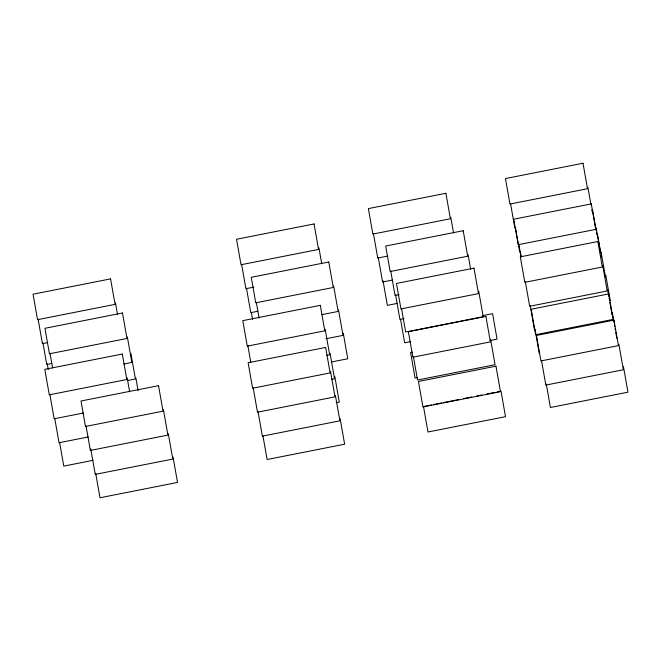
<?xml version="1.0" encoding="UTF-8"?>
<svg xmlns="http://www.w3.org/2000/svg" width="661" height="661" viewBox="0 0 661 661"><rect width="100%" height="100%" fill="white"/><g stroke="black" fill="none" stroke-linecap="round" stroke-linejoin="round"><path stroke-width="0.99" d="M387.8 256.055L377.728 258.038L373.415 233.531M253.948 287.114L245.892 288.7L241.579 264.193M47.443 342.646L42.411 343.637L38.098 319.131M392.675 280.008L382.603 281.991L378.29 257.493M257.815 311.265L250.767 312.653L246.454 288.146M399.079 294.682L395.047 295.475L390.734 270.969M51.773 363.484L46.733 364.475L42.94 342.91M322.031 314.619L338.143 311.438L333.648 285.957M397.426 303.374L387.363 305.365L383.041 280.859M123.781 364.021L131.836 362.426L127.35 336.945M403.945 318.635L399.922 319.428L395.609 294.922M325.898 338.771L343.009 335.391L338.523 309.91M127.35 380.579L135.406 378.984L130.919 353.503M482.505 315.652L492.577 313.661L497.064 339.151L490.016 340.539M326.658 355.37L329.674 354.775L325.187 329.294M410.721 341.605L404.672 342.803L400.533 319.271M331.657 361.947L347.769 358.766L343.282 333.276M83.36 413.018L54.161 418.785L49.839 394.278M412.588 352.123L410.58 352.52L415.067 378.009L417.083 377.613M331.525 379.331L334.549 378.728L330.062 353.247M88.227 436.971L59.036 442.738L54.714 418.231M336.284 402.698L339.3 402.103L334.813 376.613M92.986 460.337L63.787 466.112L59.647 442.581M431.55 404.92L423.494 406.515L427.981 431.997L505.508 416.678L501.021 391.196L496.998 391.99M433.566 404.524L441.622 402.929M443.63 402.532L458.734 399.55M463.766 398.558L471.822 396.964M476.862 395.972L481.894 394.972M486.926 393.981L494.982 392.386M623.463 366.698L627.95 392.18L550.423 407.498L546.283 383.975M618.878 344.282L623.364 369.763L545.837 385.082L541.516 360.575M605.782 275.174L610.277 300.656M612.342 312.802L614.069 322.601M614.416 324.568L614.763 326.526M615.102 328.484L615.449 330.442M615.796 332.409L616.829 338.292M601.031 251.8L605.517 277.29M607.591 289.435L608.798 296.293M609.145 298.251L609.492 300.218M609.83 302.176L612.078 314.917M597.503 234.523L600.783 253.146M601.13 255.105L601.477 257.063M596.156 227.847L600.642 253.337M602.716 265.482L607.203 290.964L529.676 306.283L525.363 281.776M592.752 211.156L596.205 230.755M596.544 232.713L596.891 234.68M587.877 187.195L590.984 204.844M591.843 209.744L592.19 211.702M534.989 329.095L539.302 353.602M530.238 305.729L534.551 330.236M520.323 251.8L521.182 256.699M518.802 244.149L521.05 256.889M515.398 227.45L519.711 251.957M510.523 203.497L514.836 228.004M490.578 339.233L495.064 364.715L417.537 380.034L413.398 356.51M478.704 291.204L483.199 316.685L405.672 332.004L401.524 308.48M468.087 254.675L470.673 269.374M450.769 217.238L453.529 232.92M318.933 247.9L321.692 263.582M340.151 418.71L344.637 444.2L267.11 459.511L262.971 435.987M335.391 395.344L339.886 420.826L262.359 436.144L258.038 411.638M330.525 371.391L335.011 396.873L257.484 412.191L253.163 387.685M256.294 302.251L259.062 317.933M251.378 312.496L252.585 319.362M247.834 345.587L250.767 362.253M173.033 456.949L177.52 482.439L99.993 497.758L95.68 473.251M168.282 433.583L172.769 459.073L95.242 474.383L90.755 448.902M163.407 409.63L167.894 435.12L90.367 450.43L86.054 425.924M135.852 377.885L138.099 390.626M115.452 302.837L117.526 314.603M127.201 377.985L129.614 391.709M49.996 353.238L52.583 367.937M47.237 363.699L48.278 369.582M583.002 163.242L505.475 178.561L509.962 204.051L587.489 188.732L583.002 163.242M445.894 193.285L368.367 208.603L372.862 234.085L450.389 218.766L445.894 193.285M314.058 223.947L236.531 239.265L241.017 264.747L318.544 249.428L314.058 223.947M110.577 278.884L33.05 294.203L37.537 319.684L115.064 304.366L110.577 278.884M591.281 203.894L513.754 219.212L518.241 244.694L595.768 229.384L591.281 203.894M463.212 230.722L385.685 246.032L390.172 271.522L467.699 256.204L463.212 230.722M328.781 261.996L251.254 277.314L255.741 302.804L333.268 287.485L328.781 261.996M122.475 312.984L44.948 328.302L49.435 353.792L126.962 338.473L122.475 312.984M597.841 241.529L520.314 256.84L524.801 282.33L602.328 267.011L597.841 241.529M473.987 268.126L396.46 283.445L400.954 308.927L478.481 293.608L473.987 268.126M320.312 305.341L242.785 320.651L247.272 346.141L324.799 330.822L320.312 305.341M122.326 354.032L44.799 369.35L49.286 394.832L126.813 379.513L122.326 354.032M325.65 347.438L248.123 362.749L252.609 388.238L330.136 372.92L325.65 347.438M485.901 316.404L408.374 331.723L412.861 357.204L490.388 341.894L485.901 316.404M608.69 293.914L531.163 309.232L535.658 334.714L613.185 319.395L608.69 293.914M158.533 385.677L81.006 400.996L85.492 426.477L163.019 411.159L158.533 385.677M613.97 320.139L536.443 335.449L540.929 360.939L618.456 345.62L613.97 320.139M495.973 366.169L418.446 381.488L422.941 406.978L500.468 391.659L495.973 366.169"/></g></svg>
